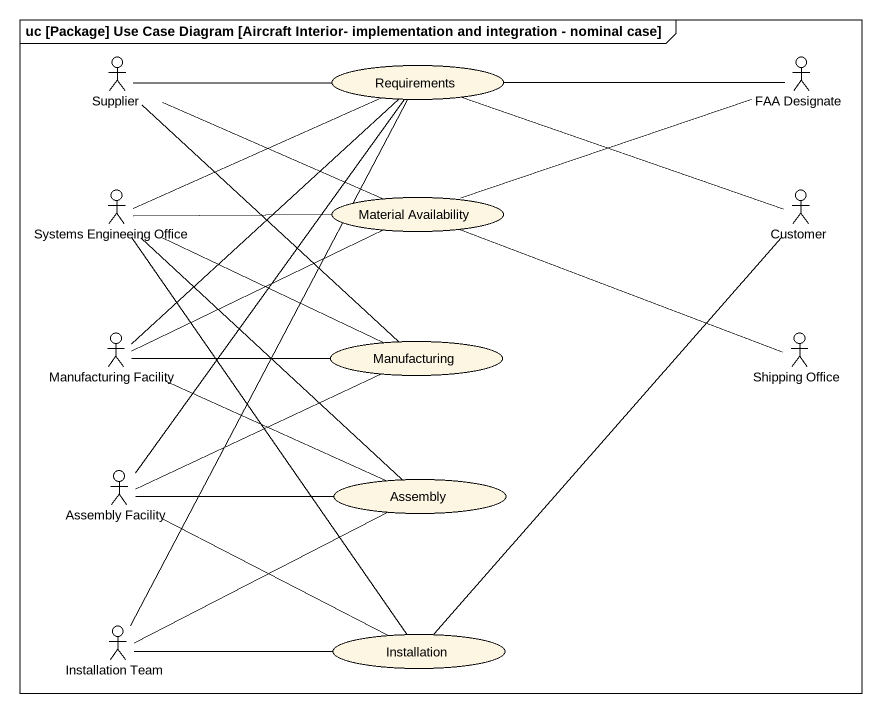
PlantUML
@startuml
mainframe uc [Package] Use Case Diagram [Aircraft Interior- implementation and integration - nominal case]
actor Supplier
usecase Requirements
actor "FAA Designate" as FAA_Designate
actor "Systems Engineeing Office" as Systems_Engineeing_Office
usecase "Material Availability" as Material_Availability
actor Customer
actor "Manufacturing Facility" as Manufacturing_Facility
usecase Manufacturing
actor "Shipping Office" as Shipping_Office
actor "Assembly Facility" as Assembly_Facility
usecase Assembly
actor "Installation Team" as Installation_Team
usecase Installation
Supplier -right- Requirements
Supplier -right- Material_Availability
Supplier -- Manufacturing
FAA_Designate -left- Requirements
FAA_Designate -left- Material_Availability
Systems_Engineeing_Office -right- Requirements
Systems_Engineeing_Office -right- Material_Availability
Systems_Engineeing_Office -right- Manufacturing
Systems_Engineeing_Office -- Assembly
Systems_Engineeing_Office -- Installation
Customer -left- Requirements
Customer -- Installation
Manufacturing_Facility -up- Requirements
Manufacturing_Facility -right- Material_Availability
Manufacturing_Facility -right- Manufacturing
Manufacturing_Facility -right- Assembly
Shipping_Office -left- Material_Availability
Assembly_Facility -up- Requirements
Assembly_Facility -right- Manufacturing
Assembly_Facility -right- Assembly
Assembly_Facility -right- Installation
Installation_Team -up- Requirements
Installation_Team -right- Assembly
Installation_Team -right- Installation
@enduml
